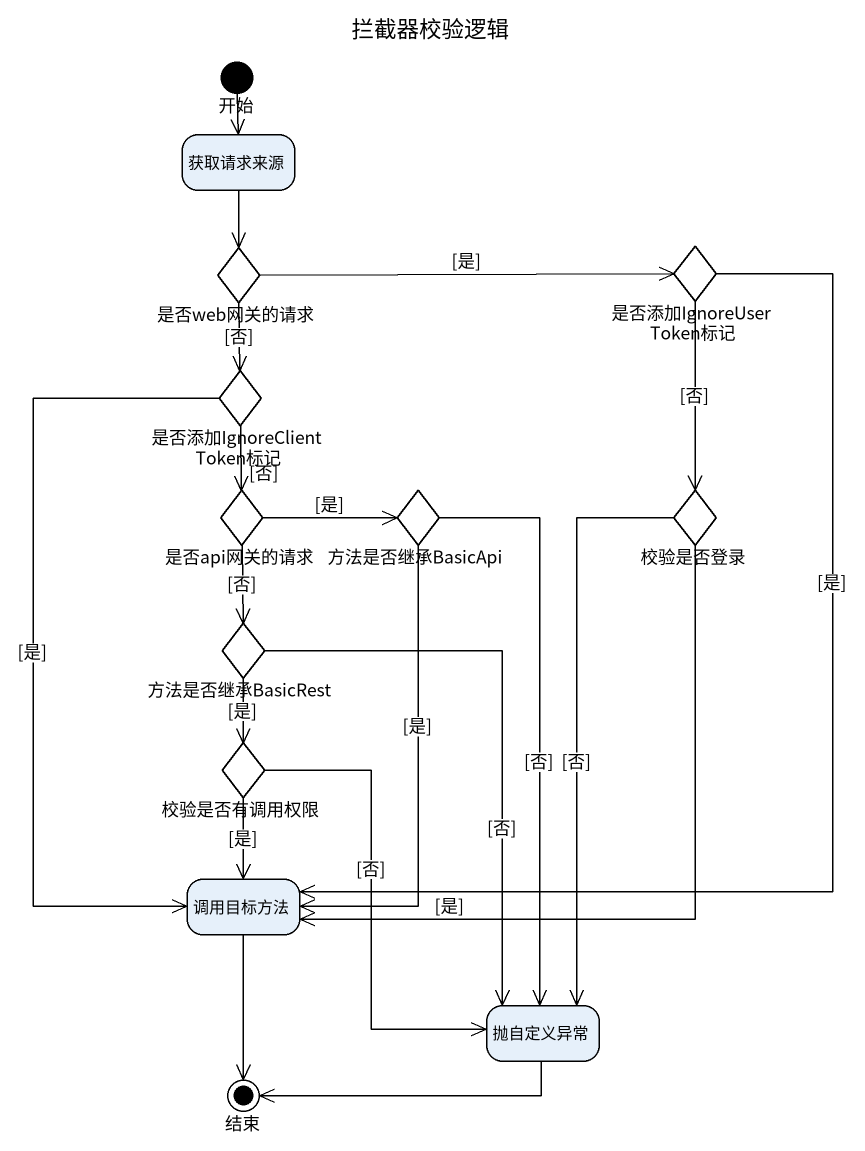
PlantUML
@startuml
title 拦截器校验逻辑
hide empty description
state 开始 <<start>>
state 获取请求来源
state 是否web网关的请求 <<choice>>
state 是否添加IgnoreUserToken标记 <<choice>>
state 是否添加IgnoreClientToken标记 <<choice>>
state 是否api网关的请求 <<choice>>
state 方法是否继承BasicApi <<choice>>
state 校验是否登录 <<choice>>
state 方法是否继承BasicRest <<choice>>
state 校验是否有调用权限 <<choice>>
state 调用目标方法
state 抛自定义异常
state 结束 <<end>>
开始 --> 获取请求来源
获取请求来源 --> 是否web网关的请求
是否web网关的请求 -right-> 是否添加IgnoreUserToken标记 : [是]
是否web网关的请求 --> 是否添加IgnoreClientToken标记 : [否]
是否添加IgnoreUserToken标记 --> 校验是否登录 : [否]
是否添加IgnoreUserToken标记 --> 调用目标方法 : [是]
是否添加IgnoreClientToken标记 --> 是否api网关的请求 : [否]
是否添加IgnoreClientToken标记 --> 调用目标方法 : [是]
是否api网关的请求 -right-> 方法是否继承BasicApi : [是]
是否api网关的请求 --> 方法是否继承BasicRest : [否]
方法是否继承BasicApi --> 调用目标方法 : [是]
方法是否继承BasicApi --> 抛自定义异常 : [否]
校验是否登录 --> 调用目标方法 : [是]
校验是否登录 --> 抛自定义异常 : [否]
方法是否继承BasicRest --> 校验是否有调用权限 : [是]
方法是否继承BasicRest --> 抛自定义异常 : [否]
校验是否有调用权限 --> 调用目标方法 : [是]
校验是否有调用权限 --> 抛自定义异常 : [否]
调用目标方法 --> 结束
抛自定义异常 -left-> 结束
@enduml
